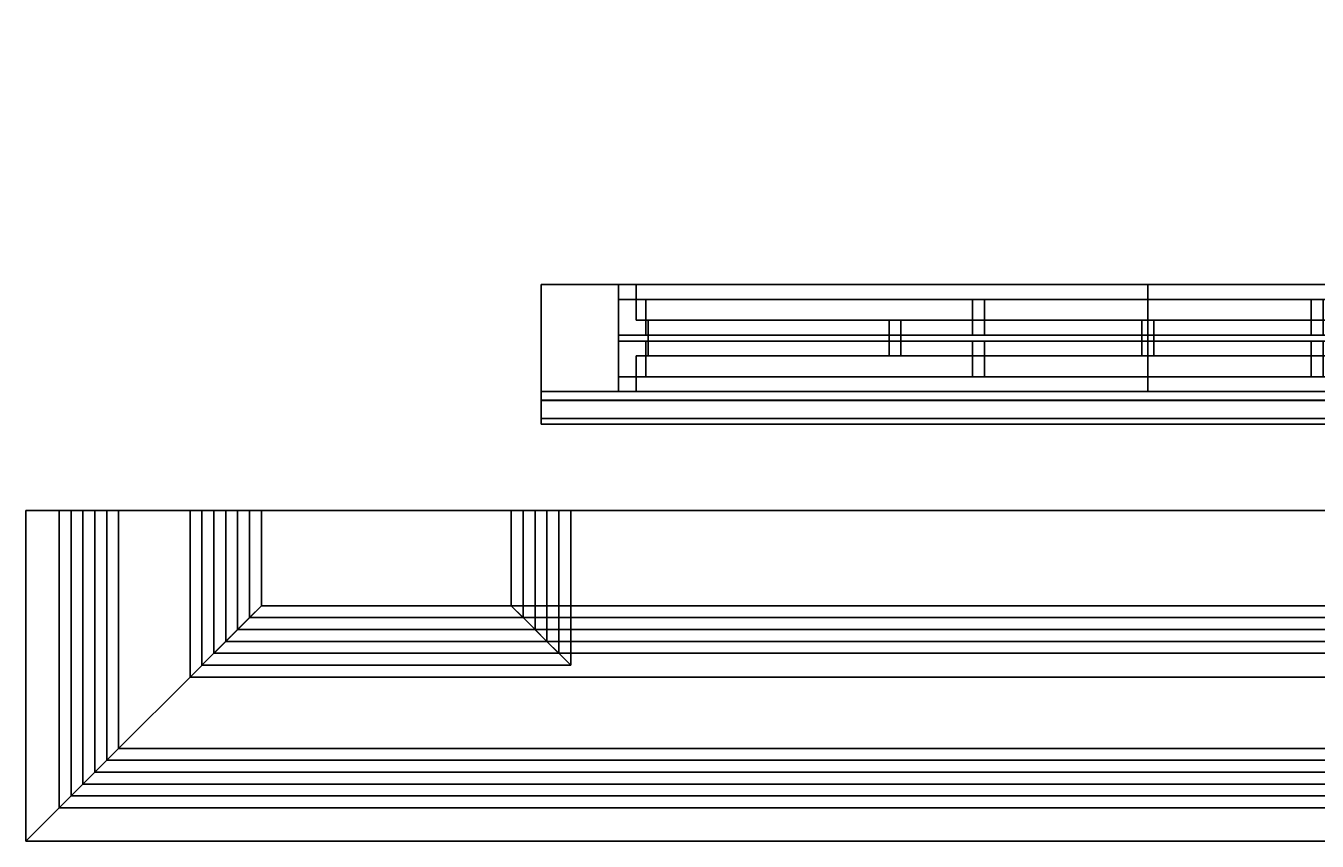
# Model space of a CAD drawing. Extents: x -0.47 to 5.49, y -0.53 to 0.67.
# Drawn here: x -0.473 to 0.612, y -0.528 to 0.157 of the extents above; entities that cross this region are included whole.
import ezdxf

# ---------------------------------------------------------------- set-up
doc = ezdxf.new("R2010")
doc.units = 0

msp = doc.modelspace()

# ---------------------------------------------------------------- meshes
mesh = msp.add_polyface()
corners = [(2.0325, -0.06, 0.6972), (2.0325, -0.06, 1.1461), (2.0325, -0.15, 1.1461), (2.0325, -0.15, 0.6467), (2.0325, -0.15, 1.1561), (2.0325, -0.06, 1.1561), (2.0025, -0.06, 0.6972), (2.0025, -0.06, 1.1461), (2.0025, 0.1525, 0.6972), (2.0025, -0.06, 1.1561), (2.0325, -0.15, 1.5956), (2.0325, -0.06, 1.5956), (2.0025, -0.05, 0.7072), (2.0025, -0.05, 1.1461), (2.0025, -0.06, 1.5956), (2.0025, -0.05, 1.1561), (2.0325, -0.15, 1.6056), (2.0325, -0.06, 1.6056), (1.9725, -0.05, 0.7072), (1.9725, -0.05, 1.1461), (1.935, -0.15, 2.055), (1.935, -0.15, 1.6056), (2.0325, -0.15, 2.055), (2.0025, -0.06, 1.6056), (2.0025, -0.05, 1.5956), (2.0325, -0.06, 2.055), (2.0325, -0.06, 2.105), (2.0325, -0.15, 2.105), (2.0025, -0.06, 2.055), (2.0025, -0.05, 1.6056), (1.9725, -0.05, 1.1561), (1.9725, -0.05, 1.5956), (2.0325, -0.06, 2.52), (2.0325, -0.15, 2.52), (2.0025, -0.05, 2.045), (2.0025, 0.1525, 2.055), (2.0325, 0.1575, 2.055), (2.5075, -0.15, 2.545), (2.0325, -0.15, 2.545), (2.5075, -0.15, 2.52), (2.5075, -0.06, 2.52), (2.0025, -0.06, 2.52), (2.0025, -0.06, 2.105), (2.0325, 0.1575, 2.105), (2.0025, 0.1525, 2.105), (1.9725, -0.05, 1.6056), (1.9725, -0.05, 2.045), (2.5075, -0.06, 2.545), (1.9425, -0.06, 2.545), (2.0025, 0.1575, 2.52), (2.0325, 0.1575, 2.52), (2.0025, -0.05, 2.115), (2.0025, -0.05, 2.51), (1.9725, -0.05, 2.115), (1.9725, -0.05, 2.51), (-0.335, -0.25, 3.165), (-0.335, -0.25, 3.175), (5.35, -0.25, 3.175), (5.35, -0.25, 3.165), (-0.395, -0.25, 3.235), (5.41, -0.25, 3.235), (5.45, -0.49, 3.271), (-0.435, -0.49, 3.271), (-0.425, -0.48, 3.265), (5.44, -0.48, 3.265), (5.46, -0.5, 3.296), (-0.445, -0.5, 3.296)]
mesh.append_faces([[corners[k] for k in face] for face in [(0, 1, 2, 3), (4, 2, 1, 5), (6, 7, 1, 0), (6, 0, 8), (7, 9, 5, 1), (10, 4, 5, 11), (12, 13, 7, 6), (9, 14, 11, 5), (13, 15, 9, 7), (16, 10, 11, 17), (13, 12, 18, 19), (20, 21, 16, 22), (14, 23, 17, 11), (15, 24, 14, 9), (22, 16, 17, 25), (26, 27, 22, 25), (25, 17, 23, 28), (29, 23, 14, 24), (24, 15, 30, 31), (26, 32, 33, 27), (23, 29, 34, 28), (35, 36, 25, 28), (37, 38, 33, 39), (39, 33, 32, 40), (41, 32, 26, 42), (26, 43, 44, 42), (34, 29, 45, 46), (47, 48, 38, 37), (41, 49, 50, 32), (42, 51, 52, 41), (52, 51, 53, 54), (55, 56, 57, 58), (56, 59, 60, 57), (61, 62, 63, 64), (62, 61, 65, 66)]])
mesh = msp.add_polyface()
corners = [(2.9825, -0.15, 1.1461), (2.9825, -0.15, 0.6467), (3.08, -0.15, 0.6972), (3.08, -0.15, 1.1461), (2.9825, -0.06, 1.1461), (2.9825, -0.06, 0.6972), (2.9825, -0.15, 1.1561), (3.08, -0.15, 1.1561), (3.08, -0.06, 0.6972), (3.0725, -0.06, 0.6467), (3.0725, -0.06, 0.6972), (3.0725, -0.06, 1.1461), (3.08, -0.06, 1.1461), (2.9825, -0.06, 1.1561), (3.0125, -0.06, 1.1461), (3.0125, -0.06, 0.6972), (3.08, -0.15, 1.5956), (2.9825, -0.15, 1.5956), (3.0425, -0.06, 0.6972), (3.0425, -0.06, 1.1461), (3.08, -0.06, 1.1561), (3.0725, -0.06, 1.1561), (3.0125, -0.06, 1.1561), (2.9825, -0.06, 1.5956), (2.9825, -0.15, 1.6056), (3.08, -0.15, 1.6056), (3.0425, -0.06, 1.1561), (3.0725, -0.06, 1.5956), (3.08, -0.06, 1.5956), (3.0125, -0.06, 1.5956), (2.9825, -0.06, 1.6056), (2.9825, -0.15, 2.055), (3.08, -0.15, 2.055), (2.9825, -0.15, 2.105), (3.095, -0.15, 2.105), (3.0425, -0.06, 1.5956), (3.08, -0.06, 1.6056), (3.0725, -0.06, 1.6056), (3.0125, -0.06, 1.6056), (2.9825, -0.06, 2.055), (2.9825, -0.06, 2.105), (3.095, -0.15, 2.52), (2.9825, -0.15, 2.52), (3.0425, -0.06, 1.6056), (3.0725, -0.06, 2.055), (3.0425, -0.06, 2.055), (3.095, -0.15, 2.545), (2.9825, -0.15, 2.545), (2.9825, -0.06, 2.52), (3.095, -0.06, 2.545), (3.0725, -0.06, 2.545), (2.5075, -0.15, 2.52), (2.5075, -0.15, 2.545), (2.5075, -0.06, 2.52), (2.5075, -0.06, 2.545), (-0.473, -0.528, 3.316), (5.488, -0.528, 3.316), (5.488, -0.25, 3.316), (-0.473, -0.25, 3.316), (-0.473, -0.528, 3.306), (5.488, -0.528, 3.306)]
mesh.append_faces([[corners[k] for k in face] for face in [(0, 1, 2, 3), (1, 0, 4, 5), (6, 0, 3, 7), (8, 9, 10), (10, 11, 12, 8), (13, 4, 0, 6), (5, 4, 14, 15), (7, 16, 17, 6), (18, 19, 11, 10), (20, 12, 11, 21), (4, 13, 22, 14), (23, 13, 6, 17), (24, 17, 16, 25), (21, 11, 19, 26), (21, 27, 28, 20), (13, 23, 29, 22), (30, 23, 17, 24), (31, 24, 25, 32), (33, 31, 32, 34), (26, 35, 27, 21), (36, 28, 27, 37), (23, 30, 38, 29), (39, 30, 24, 31), (39, 31, 33, 40), (34, 41, 42, 33), (37, 27, 35, 43), (44, 37, 43, 45), (46, 47, 42, 41), (33, 42, 48, 40), (46, 49, 50, 47), (51, 42, 47, 52), (53, 48, 42, 51), (52, 47, 50, 54), (55, 56, 57, 58), (59, 60, 56, 55)]])
mesh = msp.add_polyface()
corners = [(-0.04, -0.1775, 0.6442), (-0.04, -0.15, 0.6467), (-0.04, -0.1725, 0.6142), (-0.04, -0.1775, 0.6142), (-0.04, -0.1725, 0.6067), (-0.04, -0.1575, 0.5917), (-0.04, -0.15, 0.5917), (-0.04, -0.15, 2.055), (-0.04, -0.06, 2.055), (-0.04, -0.06, 0.6467), (0.025, -0.15, 0.6972), (0.025, -0.15, 2.055), (-0.04, -0.15, 0.225), (-0.04, -0.06, 0), (0.025, -0.06, 2.055), (0.025, -0.06, 0.6972), (-0.04, -0.06, 2.105), (-0.04, -0.15, 2.105), (0.04, -0.15, 2.105), (-0.04, -0.1725, 0.025), (-0.04, -0.1725, 0), (-0.04, -0.1725, 0.205), (-0.04, -0.1573, 0.225), (0.04, -0.06, 2.105), (-0.04, -0.15, 2.545), (-0.04, -0.06, 2.545), (0.04, -0.15, 2.52), (-0.275, -0.25, 2.575), (-0.015, -0.25, 2.575), (-0.025, -0.25, 2.565), (-0.315, -0.25, 2.565), (-0.015, -0.25, 2.565), (-0.035, -0.25, 2.535), (-0.305, -0.25, 2.535), (-0.025, -0.25, 2.535), (-0.305, -0.25, 2.525), (-0.035, -0.25, 2.525), (-0.285, -0.25, 2.505), (-0.055, -0.25, 2.505), (-0.275, -0.25, 2.405), (-0.275, -0.25, 2.495), (-0.065, -0.25, 2.495), (-0.065, -0.25, 2.405), (-0.055, -0.25, 2.495), (-0.065, -0.33, 2.495), (-0.065, -0.33, 2.405), (-0.275, -0.25, 2.395), (-0.065, -0.25, 2.395), (-0.055, -0.34, 2.405), (-0.055, -0.25, 2.405), (-0.055, -0.25, 2.395), (-0.055, -0.34, 2.395), (-0.065, -0.33, 2.395), (-0.305, -0.25, 0.12), (-0.295, -0.25, 0.13), (-0.045, -0.25, 0.13), (-0.035, -0.25, 0.12), (-0.035, -0.25, 0.13), (-0.325, -0.25, 0.1), (-0.015, -0.25, 0.1), (-0.315, -0.25, 0.07), (-0.325, -0.25, 0.08), (-0.015, -0.25, 0.08), (-0.025, -0.25, 0.07), (-0.015, -0.25), (-0.325, -0.25), (-0.015, -0.25, 0.07)]
mesh.append_faces([[corners[k] for k in face] for face in [(0, 1, 2, 3), (1, 4, 2), (5, 4, 1, 6), (1, 7, 8, 9), (9, 6, 1), (10, 11, 7, 1), (12, 6, 9, 13), (9, 8, 14, 15), (16, 8, 7, 17), (18, 17, 7, 11), (19, 13, 20), (12, 13, 21, 22), (16, 23, 14, 8), (24, 25, 16, 17), (18, 26, 24, 17), (13, 19, 21), (27, 28, 29, 30), (28, 31, 29), (29, 32, 33, 30), (29, 34, 32), (35, 33, 32, 36), (37, 35, 36, 38), (39, 40, 41, 42), (38, 43, 41), (42, 41, 44, 45), (46, 39, 42, 47), (45, 48, 49, 42), (42, 49, 50, 47), (50, 51, 52, 47), (53, 54, 55, 56), (55, 57, 56), (58, 53, 56, 59), (60, 61, 62, 63), (64, 65, 60, 63), (63, 66, 64)]])
mesh = msp.add_polyface()
corners = [(0.025, -0.06, 2.055), (0.025, -0.15, 2.055), (0.025, -0.15, 0.6972), (0.025, -0.06, 0.6972), (-0.04, -0.06, 2.105), (-0.04, -0.06, 2.545), (0.04, -0.06, 2.52), (0.04, -0.06, 2.105), (0.04, -0.12, 2.105), (0.04, -0.12, 2.52), (0.04, -0.15, 2.52), (0.04, -0.15, 2.105), (0.04, -0.09, 2.52), (0.04, -0.09, 2.105), (0.05, -0.12, 2.115), (0.05, -0.12, 2.51), (0.05, -0.09, 2.51), (0.05, -0.09, 2.115), (0.2525, -0.12, 2.51), (0.2525, -0.12, 2.115), (0.2525, -0.09, 2.115), (0.2525, -0.09, 2.51), (0.025, -0.1025, 0.6972), (0.3227, -0.1025, 0.6972), (0.3227, -0.1025, 0.7454), (0.0481, -0.1025, 0.7454), (0.025, -0.0725, 0.6972), (0.3227, -0.0725, 0.6972), (0.0481, -0.1025, 1.1582), (0.025, -0.1025, 1.1582), (0.0481, -0.0725, 0.7454), (0.3227, -0.0725, 0.7454), (0.025, -0.1025, 1.1682), (0.0481, -0.1025, 1.1682), (0.0481, -0.1025, 1.581), (0.3227, -0.1025, 1.581), (0.3227, -0.1025, 1.6191), (0.025, -0.1025, 1.6191), (0.025, -0.0725, 1.1582), (0.0481, -0.0725, 1.1582), (0.0481, -0.0725, 1.1682), (0.025, -0.0725, 1.1682), (0.0481, -0.0725, 1.581), (0.3227, -0.0725, 1.6191), (0.025, -0.0725, 1.6191), (0.0481, -0.1075, 1.6191), (0.025, -0.1075, 1.581), (0.025, -0.1075, 2.055), (0.0481, -0.1075, 2.0319), (0.025, -0.1375, 2.055), (0.025, -0.1375, 1.581), (0.0481, -0.1375, 1.6191), (0.0481, -0.1375, 2.0319), (0.3227, -0.1375, 2.055), (0.3227, -0.1075, 2.055), (0.3227, -0.1075, 1.581), (0.3227, -0.1375, 1.581)]
mesh.append_faces([[corners[k] for k in face] for face in [(0, 1, 2, 3), (4, 5, 6, 7), (8, 9, 10, 11), (7, 6, 12, 13), (14, 15, 9, 8), (16, 17, 13, 12), (18, 9, 15), (14, 17, 16, 15), (8, 19, 14), (20, 13, 17), (12, 21, 16), (15, 16, 21, 18), (17, 14, 19, 20), (22, 23, 24, 25), (26, 27, 23, 22), (25, 28, 29, 22), (30, 31, 27, 26), (32, 29, 28, 33), (34, 35, 36, 37), (22, 29, 38, 26), (25, 30, 39, 28), (26, 38, 39, 30), (40, 39, 38, 41), (29, 32, 41, 38), (37, 32, 33, 34), (33, 40, 42, 34), (37, 36, 43, 44), (42, 40, 41, 44), (41, 32, 37, 44), (45, 46, 47, 48), (49, 47, 46, 50), (51, 45, 48, 52), (49, 53, 54, 47), (55, 56, 50, 46), (49, 50, 51, 52)]])
mesh = msp.add_polyface()
corners = [(0.025, -0.15, 2.055), (0.47, -0.15, 2.055), (0.47, -0.15, 2.105), (0.04, -0.15, 2.105), (0.025, -0.06, 2.055), (0.47, -0.06, 2.055), (0.04, -0.06, 2.105), (0.47, -0.06, 2.105), (-0.04, -0.15, 2.545), (0.47, -0.15, 2.545), (0.47, -0.06, 2.545), (-0.04, -0.06, 2.545), (0.04, -0.15, 2.52), (0.47, -0.15, 2.52), (0.47, -0.12, 2.105), (0.04, -0.12, 2.105), (0.04, -0.09, 2.105), (0.47, -0.09, 2.105), (0.47, -0.06, 2.52), (0.04, -0.06, 2.52), (0.04, -0.12, 2.52), (0.47, -0.12, 2.52), (0.2625, -0.12, 2.115), (0.2525, -0.12, 2.115), (0.2525, -0.09, 2.115), (0.2625, -0.09, 2.115), (0.47, -0.09, 2.52), (0.04, -0.09, 2.52), (0.2525, -0.12, 2.51), (0.2625, -0.12, 2.51), (0.2525, -0.09, 2.51), (0.2625, -0.09, 2.51), (0.3327, -0.1025, 0.7454), (0.3227, -0.1025, 0.7454), (0.3227, -0.1025, 0.6972), (0.3327, -0.1025, 0.6972), (0.3227, -0.1025, 1.1682), (0.0481, -0.1025, 1.1682), (0.0481, -0.1025, 1.1582), (0.3227, -0.1025, 1.1582), (0.3227, -0.0725, 0.7454), (0.0481, -0.0725, 0.7454), (0.0481, -0.1025, 0.7454), (0.3227, -0.0725, 1.1582), (0.0481, -0.0725, 1.1582), (0.0481, -0.0725, 1.1682), (0.3227, -0.0725, 1.1682), (0.3227, -0.1025, 1.581), (0.3227, -0.0725, 1.581), (0.0481, -0.0725, 1.581), (0.0481, -0.1025, 1.581), (0.025, -0.0725, 1.6191), (0.3227, -0.0725, 1.6191), (0.025, -0.1075, 2.055), (0.3227, -0.1075, 2.055), (0.3227, -0.1075, 2.0319), (0.0481, -0.1075, 2.0319), (0.3227, -0.1075, 1.581), (0.025, -0.1075, 1.581), (0.0481, -0.1075, 1.6191), (0.3227, -0.1075, 1.6191), (0.0481, -0.1375, 2.0319), (0.3227, -0.1375, 2.0319), (0.0481, -0.1375, 1.6191), (0.3227, -0.1375, 1.6191), (0.3227, -0.1375, 2.055), (0.025, -0.1375, 2.055), (0.025, -0.1375, 1.581), (0.3227, -0.1375, 1.581)]
mesh.append_faces([[corners[k] for k in face] for face in [(0, 1, 2, 3), (4, 5, 1, 0), (6, 7, 5, 4), (8, 9, 10, 11), (12, 13, 9, 8), (3, 2, 14, 15), (16, 17, 7, 6), (18, 19, 11, 10), (20, 21, 13, 12), (15, 14, 22, 23), (24, 25, 17, 16), (19, 18, 26, 27), (28, 29, 21, 20), (23, 22, 29, 28), (25, 24, 30, 31), (27, 26, 31, 30), (29, 22, 25, 31), (23, 28, 30, 24), (32, 33, 34, 35), (36, 37, 38, 39), (33, 40, 41, 42), (39, 43, 40, 33), (44, 45, 46, 43), (47, 48, 46, 36), (38, 44, 43, 39), (36, 46, 45, 37), (49, 48, 47, 50), (51, 52, 48, 49), (53, 54, 55, 56), (57, 58, 59, 60), (61, 56, 55, 62), (60, 59, 63, 64), (62, 55, 60, 64), (61, 62, 65, 66), (67, 68, 64, 63)]])
mesh = msp.add_polyface()
corners = [(-0.04, -0.1775, 0.6142), (0.98, -0.1775, 0.6142), (0.98, -0.1775, 0.6442), (-0.04, -0.1775, 0.6442), (-0.04, -0.1725, 0.6142), (0.98, -0.1725, 0.6142), (-0.04, -0.1725, 0.6067), (0.98, -0.1725, 0.6067), (-0.04, -0.1575, 0.5917), (0.98, -0.1575, 0.5917), (0.98, -0.15, 0.6467), (0.915, -0.15, 0.6972), (0.025, -0.15, 0.6972), (-0.04, -0.15, 0.6467), (-0.04, -0.15, 0.5917), (0.98, -0.15, 0.5917), (-0.04, -0.06, 0.6467), (0.98, -0.06, 0.6467), (0.98, -0.06, 0), (-0.04, -0.06, 0), (0.025, -0.06, 0.6972), (0.915, -0.06, 0.6972), (-0.04, -0.15, 0.225), (0.98, -0.15, 0.225), (0.98, -0.1725, 0), (-0.04, -0.1725, 0), (-0.04, -0.1573, 0.225), (0.98, -0.1573, 0.225), (0.98, -0.1725, 0.025), (-0.04, -0.1725, 0.025), (-0.04, -0.1725, 0.205), (0.98, -0.1725, 0.205), (0.47, -0.12, 2.105), (0.475, -0.12, 2.115), (0.465, -0.12, 2.115), (0.475, -0.09, 2.115), (0.47, -0.09, 2.105), (0.465, -0.09, 2.115), (0.475, -0.12, 2.51), (0.465, -0.12, 2.51), (0.47, -0.12, 2.52), (0.465, -0.09, 2.51), (0.475, -0.09, 2.51), (0.47, -0.09, 2.52), (0.6073, -0.1025, 1.1682), (0.6073, -0.0725, 1.1682), (0.3327, -0.0725, 1.1682), (0.3327, -0.1025, 1.1682), (0.3327, -0.1025, 1.1582), (0.3327, -0.0725, 1.1582), (0.6073, -0.0725, 1.1582), (0.6073, -0.1025, 1.1582), (0.6073, -0.1025, 1.6191), (0.3327, -0.1025, 1.6191), (0.3327, -0.1025, 1.581), (0.6073, -0.1025, 1.581), (0.3327, -0.0725, 1.581), (0.6073, -0.0725, 1.581), (0.6073, -0.0725, 1.6191), (0.3327, -0.0725, 1.6191), (0.6073, -0.1075, 2.0319), (0.3327, -0.1075, 2.0319), (0.3327, -0.1075, 2.055), (0.6073, -0.1075, 2.055), (0.3327, -0.1075, 1.6191), (0.6073, -0.1075, 1.6191), (0.6073, -0.1075, 1.581), (0.3327, -0.1075, 1.581), (0.3327, -0.1375, 2.055), (0.6073, -0.1375, 2.055), (0.3327, -0.1375, 2.0319), (0.6073, -0.1375, 2.0319), (0.6073, -0.1375, 1.581), (0.3327, -0.1375, 1.581), (0.3327, -0.1375, 1.6191), (0.6073, -0.1375, 1.6191)]
mesh.append_faces([[corners[k] for k in face] for face in [(0, 1, 2, 3), (4, 5, 1, 0), (6, 7, 5, 4), (7, 6, 8, 9), (10, 11, 12, 13), (14, 15, 9, 8), (16, 17, 18, 19), (20, 21, 17, 16), (12, 11, 21, 20), (22, 23, 15, 14), (19, 18, 24, 25), (26, 27, 23, 22), (24, 28, 29, 25), (30, 31, 27, 26), (30, 29, 28, 31), (32, 33, 34), (10, 13, 3, 2), (35, 36, 37), (34, 33, 38, 39), (40, 39, 38), (35, 37, 41, 42), (41, 43, 42), (44, 45, 46, 47), (48, 49, 50, 51), (52, 53, 54, 55), (54, 56, 57, 55), (58, 59, 53, 52), (59, 58, 57, 56), (60, 61, 62, 63), (64, 65, 66, 67), (63, 62, 68, 69), (70, 61, 60, 71), (72, 73, 67, 66), (65, 64, 74, 75), (69, 68, 70, 71), (75, 74, 73, 72)]])
mesh = msp.add_polyface()
corners = [(0.915, -0.15, 2.055), (0.47, -0.15, 2.055), (0.47, -0.06, 2.055), (0.915, -0.06, 2.055), (0.9, -0.15, 2.105), (0.47, -0.15, 2.105), (0.47, -0.06, 2.105), (0.9, -0.06, 2.105), (0.9, -0.12, 2.105), (0.47, -0.12, 2.105), (0.47, -0.09, 2.105), (0.9, -0.09, 2.105), (0.6875, -0.12, 2.115), (0.6775, -0.12, 2.115), (0.9, -0.15, 2.52), (0.47, -0.15, 2.52), (0.47, -0.12, 2.52), (0.9, -0.12, 2.52), (0.98, -0.15, 2.545), (0.47, -0.15, 2.545), (0.98, -0.06, 2.545), (0.47, -0.06, 2.545), (0.6775, -0.09, 2.115), (0.6875, -0.09, 2.115), (0.6775, -0.12, 2.51), (0.6875, -0.12, 2.51), (0.9, -0.06, 2.52), (0.47, -0.06, 2.52), (0.9, -0.09, 2.52), (0.47, -0.09, 2.52), (0.6775, -0.09, 2.51), (0.6875, -0.09, 2.51), (0.8919, -0.1025, 0.7454), (0.6173, -0.1025, 0.7454), (0.6173, -0.1025, 0.6972), (0.915, -0.1025, 0.6972), (0.8919, -0.0725, 0.7454), (0.6173, -0.0725, 0.7454), (0.6173, -0.1025, 1.1582), (0.6173, -0.0725, 1.1582), (0.8919, -0.0725, 1.1582), (0.8919, -0.1025, 1.1582), (0.8919, -0.1025, 1.1682), (0.6173, -0.1025, 1.1682), (0.6173, -0.0725, 0.6972), (0.915, -0.0725, 0.6972), (0.8919, -0.0725, 1.1682), (0.6173, -0.0725, 1.1682), (0.8919, -0.1025, 1.581), (0.915, -0.1025, 1.6191), (0.6173, -0.1025, 1.6191), (0.6173, -0.1025, 1.581), (0.915, -0.0725, 1.6191), (0.6173, -0.0725, 1.6191), (0.8919, -0.0725, 1.581), (0.6173, -0.0725, 1.581), (0.8919, -0.1075, 2.0319), (0.6173, -0.1075, 2.0319), (0.6173, -0.1075, 2.055), (0.915, -0.1075, 2.055), (0.6173, -0.1075, 1.6191), (0.8919, -0.1075, 1.6191), (0.915, -0.1075, 1.581), (0.6173, -0.1075, 1.581), (0.6173, -0.1375, 2.055), (0.915, -0.1375, 2.055), (0.6173, -0.1375, 2.0319), (0.8919, -0.1375, 2.0319), (0.6173, -0.1375, 1.6191), (0.8919, -0.1375, 1.6191), (0.6173, -0.1375, 1.581), (0.915, -0.1375, 1.581)]
mesh.append_faces([[corners[k] for k in face] for face in [(0, 1, 2, 3), (4, 5, 1, 0), (2, 6, 7, 3), (8, 9, 5, 4), (7, 6, 10, 11), (8, 12, 13, 9), (14, 15, 16, 17), (18, 19, 15, 14), (20, 21, 19, 18), (11, 10, 22, 23), (17, 16, 24, 25), (26, 27, 21, 20), (28, 29, 27, 26), (23, 22, 30, 31), (25, 12, 23, 31), (31, 30, 29, 28), (32, 33, 34, 35), (32, 36, 37, 33), (38, 39, 40, 41), (38, 41, 42, 43), (35, 34, 44, 45), (45, 44, 37, 36), (46, 40, 39, 47), (42, 46, 47, 43), (48, 49, 50, 51), (52, 53, 50, 49), (54, 48, 51, 55), (54, 55, 53, 52), (56, 57, 58, 59), (60, 61, 62, 63), (59, 58, 64, 65), (66, 57, 56, 67), (61, 60, 68, 69), (65, 64, 66, 67), (69, 68, 70, 71)]])
mesh = msp.add_polyface()
corners = [(0.2625, -0.12, 2.115), (0.47, -0.12, 2.105), (0.465, -0.12, 2.115), (0.465, -0.09, 2.115), (0.47, -0.09, 2.105), (0.2625, -0.09, 2.115), (0.47, -0.12, 2.52), (0.2625, -0.12, 2.51), (0.465, -0.12, 2.51), (0.2625, -0.09, 2.51), (0.47, -0.09, 2.52), (0.465, -0.09, 2.51), (0.6073, -0.1025, 0.7454), (0.3327, -0.1025, 0.7454), (0.3327, -0.1025, 0.6972), (0.6073, -0.1025, 0.6972), (0.3327, -0.1025, 1.1582), (0.6073, -0.1025, 1.1582), (0.6073, -0.1025, 1.1682), (0.3327, -0.1025, 1.1682), (0.3327, -0.0725, 0.6972), (0.6073, -0.0725, 0.6972), (0.6073, -0.0725, 0.7454), (0.3327, -0.0725, 0.7454), (0.6073, -0.0725, 1.1682), (0.6073, -0.0725, 1.1582), (0.3327, -0.0725, 1.1582), (0.3327, -0.0725, 1.1682), (0.3227, -0.1025, 1.1582), (0.3227, -0.1025, 1.1682), (0.3227, -0.1025, 0.6972), (0.3227, -0.0725, 0.6972), (0.3227, -0.1025, 0.7454), (0.3227, -0.0725, 0.7454), (0.3227, -0.0725, 1.1582), (0.3227, -0.0725, 1.1682), (0.3327, -0.0725, 1.581), (0.3327, -0.1025, 1.581), (0.3227, -0.1025, 1.581), (0.3327, -0.1025, 1.6191), (0.3227, -0.1025, 1.6191), (0.3227, -0.0725, 1.581), (0.3327, -0.0725, 1.6191), (0.3227, -0.0725, 1.6191), (0.3327, -0.1075, 2.0319), (0.3227, -0.1075, 2.0319), (0.3227, -0.1075, 2.055), (0.3327, -0.1075, 2.055), (0.3227, -0.1075, 1.6191), (0.3327, -0.1075, 1.6191), (0.3327, -0.1075, 1.581), (0.3227, -0.1075, 1.581), (0.3227, -0.1375, 2.055), (0.3327, -0.1375, 2.055), (0.3327, -0.1375, 1.581), (0.3227, -0.1375, 1.581), (0.3227, -0.1375, 1.6191), (0.3327, -0.1375, 1.6191), (0.3327, -0.1375, 2.0319), (0.3227, -0.1375, 2.0319)]
mesh.append_faces([[corners[k] for k in face] for face in [(0, 1, 2), (3, 4, 5), (6, 7, 8), (3, 5, 0, 2), (9, 10, 11), (9, 11, 8, 7), (2, 8, 11, 3), (12, 13, 14, 15), (16, 17, 18, 19), (15, 14, 20, 21), (12, 22, 23, 13), (21, 20, 23, 22), (24, 25, 26, 27), (28, 16, 19, 29), (14, 30, 31, 20), (32, 13, 16, 28), (13, 23, 26, 16), (20, 31, 33, 23), (27, 26, 34, 35), (19, 27, 36, 37), (29, 19, 37, 38), (39, 40, 38, 37), (26, 23, 33, 34), (36, 27, 35, 41), (42, 43, 40, 39), (36, 41, 43, 42), (44, 45, 46, 47), (48, 49, 50, 51), (47, 46, 52, 53), (45, 44, 49, 48), (51, 50, 54, 55), (56, 57, 58, 59), (53, 52, 59, 58), (57, 49, 44, 58), (57, 56, 55, 54)]])
mesh = msp.add_polyface()
corners = [(0.47, -0.12, 2.105), (0.6775, -0.12, 2.115), (0.475, -0.12, 2.115), (0.6875, -0.12, 2.115), (0.6875, -0.12, 2.51), (0.6775, -0.12, 2.51), (0.6775, -0.09, 2.115), (0.47, -0.09, 2.105), (0.475, -0.09, 2.115), (0.6775, -0.09, 2.51), (0.47, -0.12, 2.52), (0.475, -0.12, 2.51), (0.475, -0.09, 2.51), (0.47, -0.09, 2.52), (0.6173, -0.1025, 0.7454), (0.6073, -0.1025, 0.7454), (0.6073, -0.1025, 0.6972), (0.6173, -0.1025, 0.6972), (0.6173, -0.0725, 0.7454), (0.6173, -0.0725, 1.1582), (0.6173, -0.1025, 1.1582), (0.6073, -0.1025, 1.1582), (0.6173, -0.1025, 1.1682), (0.6073, -0.1025, 1.1682), (0.6073, -0.0725, 0.6972), (0.6173, -0.0725, 0.6972), (0.6073, -0.0725, 0.7454), (0.6073, -0.0725, 1.1582), (0.6173, -0.0725, 1.1682), (0.6073, -0.0725, 1.1682), (0.6173, -0.0725, 1.581), (0.6173, -0.1025, 1.581), (0.6073, -0.1025, 1.581), (0.6173, -0.1025, 1.6191), (0.6073, -0.1025, 1.6191), (0.6073, -0.0725, 1.581), (0.6173, -0.0725, 1.6191), (0.6073, -0.0725, 1.6191), (0.6173, -0.1075, 2.0319), (0.6073, -0.1075, 2.0319), (0.6073, -0.1075, 2.055), (0.6173, -0.1075, 2.055), (0.6073, -0.1075, 1.6191), (0.6173, -0.1075, 1.6191), (0.6173, -0.1075, 1.581), (0.6073, -0.1075, 1.581), (0.6073, -0.1375, 2.055), (0.6173, -0.1375, 2.055), (0.6073, -0.1375, 2.0319), (0.6073, -0.1375, 1.6191), (0.6173, -0.1375, 1.581), (0.6073, -0.1375, 1.581), (0.6173, -0.1375, 2.0319), (0.6173, -0.1375, 1.6191)]
mesh.append_faces([[corners[k] for k in face] for face in [(0, 1, 2), (1, 3, 4, 5), (6, 7, 8), (6, 8, 2, 1), (1, 5, 9, 6), (5, 10, 11), (11, 2, 8, 12), (12, 9, 5, 11), (12, 13, 9), (14, 15, 16, 17), (14, 18, 19, 20), (21, 20, 22, 23), (17, 16, 24, 25), (15, 14, 20, 21), (19, 18, 26, 27), (25, 24, 26, 18), (28, 19, 27, 29), (22, 28, 30, 31), (23, 22, 31, 32), (33, 34, 32, 31), (21, 27, 26, 15), (30, 28, 29, 35), (32, 35, 29, 23), (36, 37, 34, 33), (37, 36, 30, 35), (38, 39, 40, 41), (42, 43, 44, 45), (41, 40, 46, 47), (48, 39, 42, 49), (39, 38, 43, 42), (50, 51, 45, 44), (47, 46, 48, 52), (49, 53, 52, 48), (53, 43, 38, 52), (53, 49, 51, 50)]])
mesh = msp.add_polyface()
corners = [(-0.305, -0.25, 3.145), (-0.315, -0.25, 3.145), (-0.335, -0.25, 3.165), (-0.315, -0.37, 3.145), (-0.305, -0.36, 3.145), (-0.335, -0.39, 3.165), (-0.335, -0.39, 3.175), (-0.335, -0.25, 3.175), (-0.295, -0.25, 3.135), (-0.305, -0.25, 3.135), (-0.305, -0.36, 3.135), (-0.395, -0.45, 3.175), (-0.395, -0.25, 3.175), (-0.395, -0.25, 3.235), (-0.395, -0.45, 3.235), (-0.405, -0.25, 3.235), (-0.405, -0.25, 3.245), (-0.405, -0.46, 3.235), (-0.405, -0.46, 3.245), (-0.415, -0.47, 3.255), (-0.415, -0.25, 3.255), (-0.425, -0.48, 3.255), (-0.425, -0.25, 3.255), (-0.425, -0.25, 3.265), (-0.425, -0.48, 3.265), (-0.435, -0.25, 3.271), (-0.445, -0.25, 3.296), (-0.435, -0.49, 3.271), (-0.445, -0.5, 3.296), (-0.473, -0.25, 3.306), (-0.473, -0.528, 3.306), (-0.473, -0.528, 3.316), (-0.473, -0.25, 3.316), (-0.325, -0.25, 2.575), (-0.275, -0.25, 2.575), (-0.315, -0.25, 2.565), (-0.325, -0.25, 2.565), (-0.325, -0.38, 2.565), (-0.325, -0.38, 2.575), (-0.305, -0.25, 2.535), (-0.315, -0.25, 2.535), (-0.315, -0.37, 2.565), (-0.305, -0.25, 2.525), (-0.305, -0.36, 2.525), (-0.305, -0.36, 2.535), (-0.315, -0.37, 2.535), (-0.305, -0.25, 0.13), (-0.305, -0.25, 0.12), (-0.305, -0.36, 0.12), (-0.305, -0.36, 0.13), (-0.325, -0.25, 0.1), (-0.325, -0.38, 0.1), (-0.325, -0.25, 0.08), (-0.325, -0.38, 0.08), (-0.315, -0.25, 0.07), (-0.315, -0.37, 0.07), (-0.325, -0.25, 0.07), (-0.325, -0.38, 0.07), (-0.325, -0.25), (-0.325, -0.38)]
mesh.append_faces([[corners[k] for k in face] for face in [(0, 1, 2), (3, 1, 0, 4), (5, 2, 1, 3), (2, 5, 6, 7), (8, 9, 0), (4, 0, 9, 10), (11, 12, 7, 6), (7, 12, 13), (14, 13, 12, 11), (13, 15, 16), (17, 15, 13, 14), (18, 16, 15, 17), (19, 20, 16, 18), (21, 22, 20, 19), (20, 22, 23), (24, 23, 22, 21), (23, 25, 26), (27, 25, 23, 24), (28, 26, 25, 27), (29, 26, 28, 30), (31, 32, 29, 30), (33, 34, 35, 36), (33, 36, 37, 38), (35, 39, 40), (36, 35, 41, 37), (39, 42, 43, 44), (40, 39, 44, 45), (35, 40, 45, 41), (46, 47, 48, 49), (47, 50, 51, 48), (52, 53, 51, 50), (52, 54, 55, 53), (56, 57, 55, 54), (58, 56, 54), (56, 58, 59, 57)]])
mesh = msp.add_polyface()
corners = [(-0.305, -0.25, 3.145), (-0.335, -0.25, 3.165), (5.35, -0.25, 3.165), (5.32, -0.25, 3.145), (-0.295, -0.25, 3.135), (5.31, -0.25, 3.135), (-0.285, -0.25, 3.125), (5.3, -0.25, 3.125), (-0.315, -0.37, 3.145), (-0.305, -0.36, 3.145), (5.32, -0.36, 3.145), (5.33, -0.37, 3.145), (-0.335, -0.39, 3.165), (5.35, -0.39, 3.165), (-0.335, -0.39, 3.175), (5.35, -0.39, 3.175), (-0.395, -0.25, 3.235), (-0.405, -0.25, 3.245), (5.42, -0.25, 3.245), (5.41, -0.25, 3.235), (-0.275, -0.25, 3.115), (5.29, -0.25, 3.115), (-0.305, -0.36, 3.135), (5.32, -0.36, 3.135), (-0.395, -0.45, 3.175), (5.41, -0.45, 3.175), (-0.415, -0.25, 3.255), (5.43, -0.25, 3.255), (-0.295, -0.35, 3.135), (5.31, -0.35, 3.135), (-0.285, -0.34, 3.125), (5.3, -0.34, 3.125), (-0.275, -0.25, 2.675), (5.29, -0.25, 2.675), (-0.395, -0.45, 3.235), (5.41, -0.45, 3.235), (-0.425, -0.25, 3.265), (5.44, -0.25, 3.265), (-0.285, -0.34, 3.115), (5.3, -0.34, 3.115), (-0.275, -0.25, 2.665), (5.29, -0.25, 2.665), (-0.405, -0.46, 3.235), (5.42, -0.46, 3.235), (-0.405, -0.46, 3.245), (5.42, -0.46, 3.245), (-0.415, -0.47, 3.255), (5.43, -0.47, 3.255), (-0.445, -0.25, 3.296), (5.46, -0.25, 3.296), (-0.275, -0.33, 3.115), (5.29, -0.33, 3.115), (-0.275, -0.33, 2.675), (5.29, -0.33, 2.675), (-0.015, -0.25, 2.575), (5.03, -0.25, 2.575), (-0.425, -0.48, 3.255), (5.44, -0.48, 3.255), (-0.473, -0.25, 3.306), (5.488, -0.25, 3.306), (-0.285, -0.34, 2.675), (5.3, -0.34, 2.675), (-0.015, -0.33, 2.575), (5.03, -0.33, 2.575), (5.44, -0.48, 3.265), (-0.425, -0.48, 3.265), (-0.473, -0.25, 3.316), (5.488, -0.25, 3.316), (-0.285, -0.34, 2.665), (5.3, -0.34, 2.665), (-0.275, -0.33, 2.665), (5.29, -0.33, 2.665), (-0.445, -0.5, 3.296), (5.46, -0.5, 3.296), (5.488, -0.528, 3.306), (-0.473, -0.528, 3.306)]
mesh.append_faces([[corners[k] for k in face] for face in [(0, 1, 2, 3), (4, 0, 3, 5), (6, 4, 5, 7), (8, 9, 10, 11), (12, 8, 11, 13), (14, 12, 13, 15), (16, 17, 18, 19), (20, 6, 7, 21), (9, 22, 23, 10), (24, 14, 15, 25), (17, 26, 27, 18), (22, 28, 29, 23), (28, 30, 31, 29), (32, 20, 21, 33), (34, 24, 25, 35), (26, 36, 37, 27), (30, 38, 39, 31), (40, 32, 33, 41), (42, 34, 35, 43), (44, 42, 43, 45), (46, 44, 45, 47), (36, 48, 49, 37), (38, 50, 51, 39), (50, 52, 53, 51), (54, 40, 41, 55), (56, 46, 47, 57), (48, 58, 59, 49), (52, 60, 61, 53), (62, 54, 55, 63), (56, 57, 64, 65), (58, 66, 67, 59), (60, 68, 69, 61), (68, 70, 71, 69), (70, 62, 63, 71), (72, 73, 74, 75)]])
mesh = msp.add_polyface()
corners = [(-0.305, -0.36, 3.135), (-0.305, -0.25, 3.135), (-0.295, -0.25, 3.135), (-0.295, -0.35, 3.135), (-0.285, -0.25, 3.125), (-0.285, -0.34, 3.125), (-0.285, -0.25, 3.115), (-0.285, -0.34, 3.115), (-0.275, -0.25, 3.115), (-0.275, -0.33, 3.115), (-0.275, -0.33, 2.675), (-0.275, -0.25, 2.675), (-0.285, -0.34, 2.675), (-0.285, -0.25, 2.675), (-0.275, -0.25, 2.665), (-0.285, -0.25, 2.665), (-0.285, -0.34, 2.665), (-0.275, -0.33, 2.665), (-0.015, -0.25, 2.575), (-0.275, -0.25, 2.575), (-0.275, -0.33, 2.575), (-0.015, -0.33, 2.575), (-0.325, -0.25, 2.575), (-0.325, -0.38, 2.575), (-0.015, -0.38, 2.565), (-0.015, -0.38, 2.575), (-0.325, -0.38, 2.565), (-0.305, -0.25, 2.525), (-0.285, -0.25, 2.505), (-0.285, -0.34, 2.505), (-0.305, -0.36, 2.525), (-0.065, -0.25, 2.495), (-0.275, -0.25, 2.495), (-0.055, -0.25, 2.505), (-0.285, -0.25, 2.495), (-0.285, -0.34, 2.495), (-0.275, -0.33, 2.495), (-0.055, -0.34, 2.505), (-0.055, -0.34, 2.495), (-0.275, -0.25, 2.405), (-0.275, -0.33, 2.405), (-0.285, -0.25, 2.405), (-0.285, -0.34, 2.405), (-0.275, -0.25, 2.395), (-0.285, -0.25, 2.395), (-0.295, -0.25, 0.13), (-0.065, -0.25, 2.395), (-0.045, -0.25, 0.13), (-0.285, -0.34, 2.395), (-0.275, -0.33, 2.395), (-0.295, -0.35, 0.13), (-0.305, -0.25, 0.13), (-0.305, -0.36, 0.13), (-0.045, -0.35, 0.13), (-0.065, -0.33, 2.395), (-0.305, -0.25, 0.12), (-0.325, -0.25, 0.08), (-0.325, -0.25, 0.1), (-0.015, -0.25, 0.1), (-0.015, -0.25, 0.08), (-0.015, -0.38, 0.08), (-0.015, -0.38, 0.1), (-0.325, -0.38, 0.1), (-0.325, -0.38, 0.08), (-0.015, -0.38), (-0.325, -0.38), (-0.325, -0.25), (-0.015, -0.25), (-0.325, -0.38, 0.07), (-0.015, -0.38, 0.07)]
mesh.append_faces([[corners[k] for k in face] for face in [(0, 1, 2, 3), (3, 2, 4, 5), (5, 4, 6, 7), (8, 6, 4), (7, 6, 8, 9), (10, 9, 8, 11), (12, 10, 11, 13), (13, 11, 14, 15), (16, 12, 13, 15), (17, 16, 15, 14), (18, 19, 14), (20, 17, 14, 19), (17, 20, 21), (20, 19, 22, 23), (24, 25, 23, 26), (27, 28, 29, 30), (31, 32, 28, 33), (28, 34, 35, 29), (32, 34, 28), (36, 35, 34, 32), (37, 29, 35, 38), (32, 39, 40, 36), (41, 42, 40, 39), (43, 44, 41, 39), (45, 43, 46, 47), (44, 48, 42, 41), (49, 48, 44, 43), (43, 45, 50, 49), (45, 51, 52, 50), (49, 50, 53, 54), (55, 51, 45), (56, 57, 58, 59), (60, 61, 62, 63), (64, 65, 66, 67), (68, 65, 64, 69)]])
mesh = msp.add_polyface()
corners = [(-0.015, -0.25, 2.575), (-0.015, -0.33, 2.575), (-0.015, -0.38, 2.565), (-0.015, -0.38, 2.575), (-0.015, -0.25, 2.565), (-0.325, -0.38, 2.575), (-0.275, -0.33, 2.575), (-0.025, -0.25, 2.565), (-0.025, -0.37, 2.565), (-0.315, -0.37, 2.565), (-0.325, -0.38, 2.565), (-0.025, -0.25, 2.535), (-0.025, -0.37, 2.535), (-0.035, -0.25, 2.535), (-0.035, -0.36, 2.535), (-0.035, -0.25, 2.525), (-0.035, -0.36, 2.525), (-0.315, -0.37, 2.535), (-0.305, -0.36, 2.535), (-0.305, -0.36, 2.525), (-0.055, -0.25, 2.505), (-0.055, -0.34, 2.505), (-0.285, -0.34, 2.505), (-0.055, -0.25, 2.495), (-0.055, -0.34, 2.495), (-0.065, -0.33, 2.495), (-0.065, -0.25, 2.495), (-0.275, -0.33, 2.495), (-0.285, -0.34, 2.495), (-0.275, -0.33, 2.405), (-0.065, -0.33, 2.405), (-0.285, -0.34, 2.405), (-0.055, -0.34, 2.405), (-0.055, -0.25, 2.395), (-0.055, -0.25, 2.405), (-0.055, -0.34, 2.395), (-0.045, -0.25, 0.13), (-0.065, -0.25, 2.395), (-0.065, -0.33, 2.395), (-0.045, -0.35, 0.13), (-0.285, -0.34, 2.395), (-0.275, -0.33, 2.395), (-0.035, -0.25, 0.13), (-0.035, -0.36, 0.13), (-0.295, -0.35, 0.13), (-0.305, -0.36, 0.13), (-0.035, -0.25, 0.12), (-0.035, -0.36, 0.12), (-0.015, -0.25, 0.1), (-0.015, -0.38, 0.1), (-0.305, -0.36, 0.12), (-0.325, -0.38, 0.1), (-0.015, -0.25, 0.08), (-0.015, -0.38, 0.08), (-0.025, -0.25, 0.07), (-0.025, -0.37, 0.07), (-0.325, -0.38, 0.08), (-0.315, -0.37, 0.07), (-0.015, -0.38, 0.07), (-0.015, -0.25, 0.07), (-0.325, -0.38, 0.07), (-0.015, -0.25), (-0.015, -0.38)]
mesh.append_faces([[corners[k] for k in face] for face in [(0, 1, 2), (1, 3, 2), (2, 4, 0), (5, 3, 1, 6), (7, 4, 2, 8), (9, 8, 2, 10), (11, 7, 8, 12), (13, 11, 12, 14), (15, 13, 14, 16), (12, 8, 9, 17), (18, 14, 12, 17), (16, 14, 18, 19), (20, 15, 16, 21), (19, 22, 21, 16), (23, 20, 21, 24), (23, 24, 25, 26), (27, 25, 24, 28), (27, 29, 30, 25), (30, 29, 31, 32), (33, 34, 32, 35), (36, 37, 38, 39), (40, 35, 32, 31), (41, 38, 35, 40), (42, 36, 39, 43), (43, 39, 44, 45), (46, 42, 43, 47), (48, 46, 47, 49), (47, 43, 45, 50), (49, 47, 50, 51), (52, 48, 49, 53), (54, 52, 53, 55), (56, 57, 55, 53), (55, 58, 59, 54), (55, 57, 60, 58), (61, 59, 58, 62)]])

doc.saveas('drawing.dxf')
